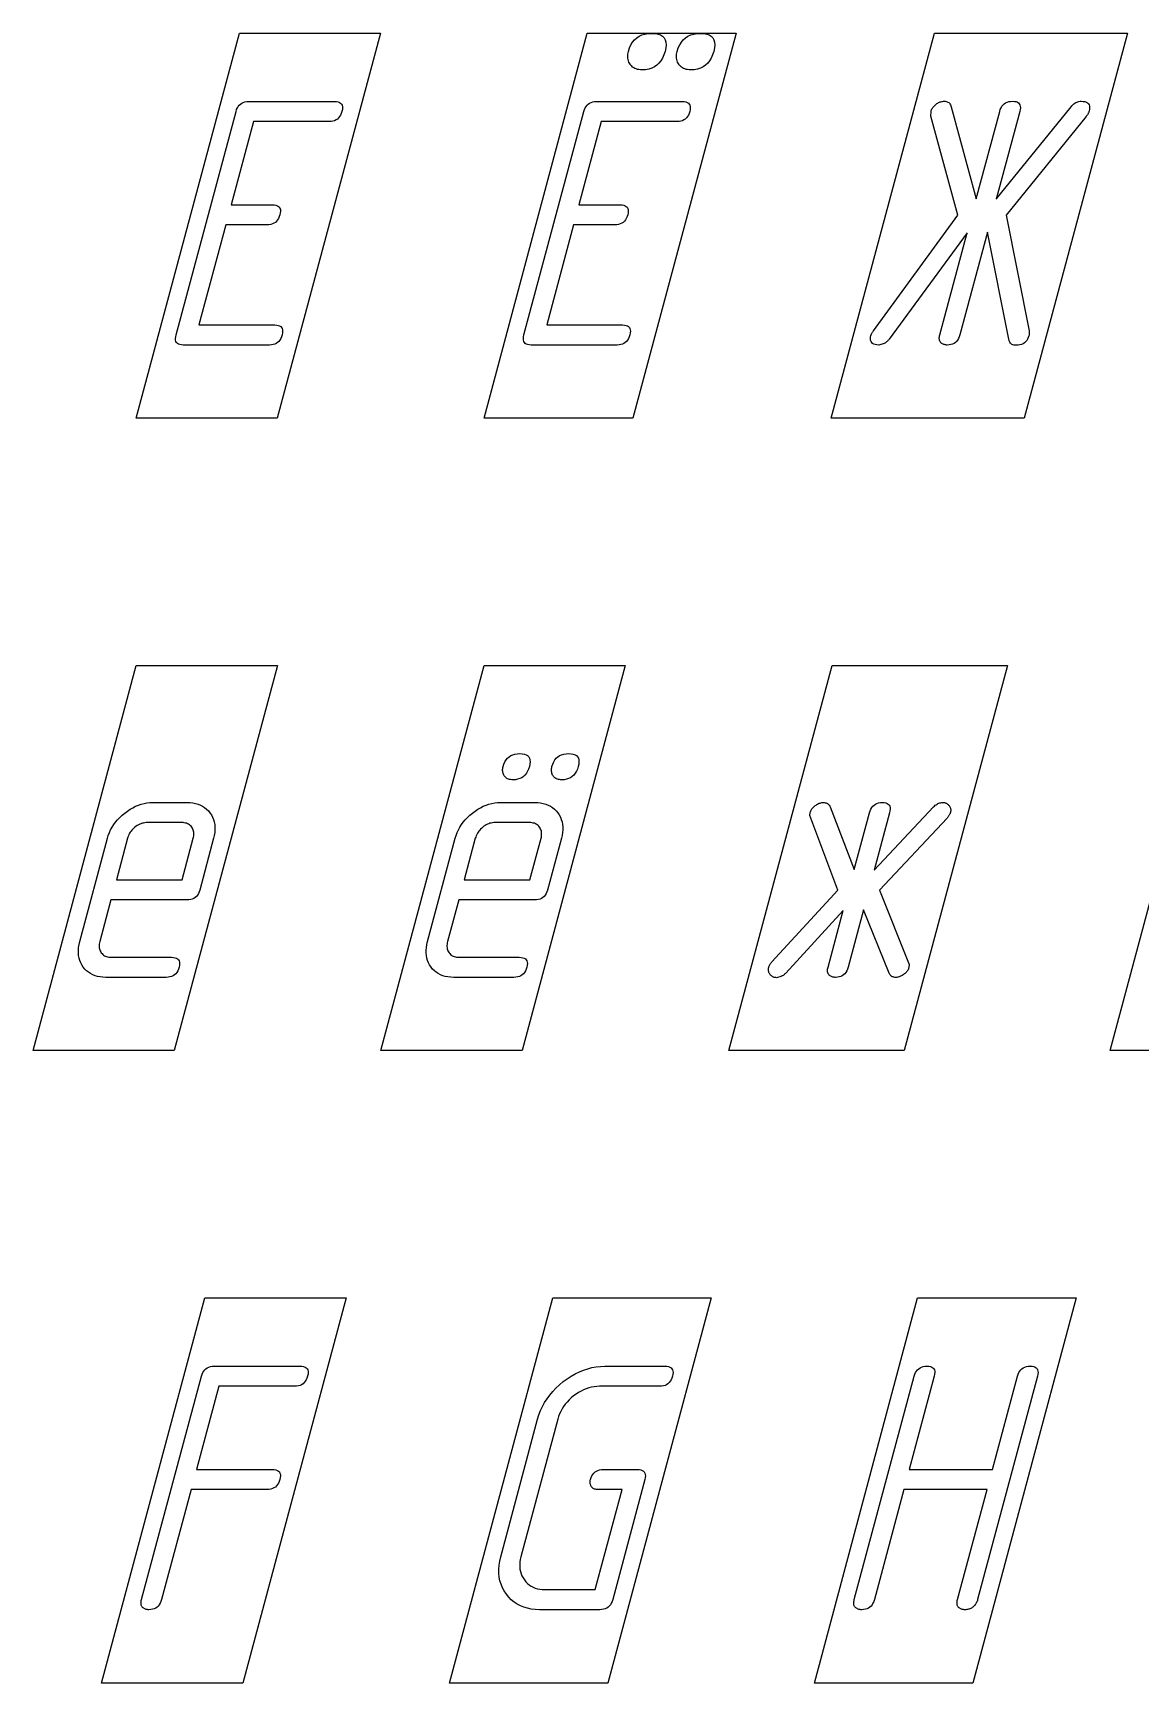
# Model space of a CAD drawing. Extents: x -1 to 349, y -110 to 9.
# Drawn here: x 49.03 to 80.66, y -38.2 to 8.91 of the extents above; entities that cross this region are included whole.
import ezdxf

# ---------------------------------------------------------------- set-up
doc = ezdxf.new("R2010")
doc.units = 0
for name, color, linetype in [('GOST_FRAME', 4, 'CONTINUOUS'), ('GOST_LAT_UP', 5, 'CONTINUOUS'), ('GOST_LOWER', 1, 'CONTINUOUS'), ('GOST_UPPER', 7, 'CONTINUOUS')]:
    doc.layers.add(name, color=color, linetype=linetype)

msp = doc.modelspace()

# ---------------------------------------------------------------- linework, layer by layer
at = {"layer": 'GOST_FRAME'}
for points in [[(54.9268, 8.9083), (58.9501, 8.9083), (56.0027, -2.0917), (51.9794, -2.0917)], [(64.8554, 8.9083), (69.1052, 8.9083), (66.1577, -2.0917), (61.908, -2.0917)], [(74.7674, 8.9083), (80.2773, 8.9083), (77.3299, -2.0917), (71.8199, -2.0917)], [(51.9783, -9.1448), (56.0099, -9.1448), (53.0625, -20.1448), (49.0309, -20.1448)], [(61.9069, -9.1448), (65.9385, -9.1448), (62.991, -20.1448), (58.9595, -20.1448)], [(71.8438, -9.1448), (76.8471, -9.1448), (73.8997, -20.1448), (68.8964, -20.1448)], [(82.7275, -9.1448), (86.5265, -9.1448), (83.5791, -20.1448), (79.7801, -20.1448)], [(53.9385, -27.198), (57.97, -27.198), (55.0226, -38.198), (50.991, -38.198)], [(63.867, -27.198), (68.3886, -27.198), (65.4412, -38.198), (60.9196, -38.198)], [(74.2857, -27.198), (78.8072, -27.198), (75.8598, -38.198), (71.3382, -38.198)]]:
    msp.add_lwpolyline(points, close=True, dxfattribs=at)
at = {"layer": 'GOST_LAT_UP'}
for points in [[(55.7115, -32.6761), (53.5437, -32.6761), (52.7025, -35.8156), (52.6849, -35.8708), (52.6631, -35.9203), (52.6373, -35.9639), (52.6074, -36.0017), (52.5735, -36.0336), (52.5354, -36.0598), (52.4932, -36.0801), (52.447, -36.0947), (52.3966, -36.1034), (52.3422, -36.1063), (52.3209, -36.1056), (52.3004, -36.1037), (52.2805, -36.1003), (52.2613, -36.0957), (52.2428, -36.0897), (52.225, -36.0824), (52.2079, -36.0738), (52.1915, -36.0638), (52.1757, -36.0525), (52.1607, -36.0399), (52.1471, -36.0257), (52.1359, -36.0096), (52.127, -35.9918), (52.1203, -35.9721), (52.1161, -35.9506), (52.1141, -35.9272), (52.1144, -35.9021), (52.1171, -35.8751), (52.1221, -35.8463), (52.1294, -35.8156), (53.8386, -29.4369), (53.8558, -29.3832), (53.8774, -29.3352), (53.9033, -29.2929), (53.9335, -29.2561), (53.968, -29.2251), (54.0068, -29.1997), (54.0499, -29.1799), (54.0973, -29.1658), (54.1489, -29.1573), (54.2049, -29.1545), (56.6551, -29.1545), (56.7096, -29.1573), (56.7567, -29.1658), (56.7965, -29.1799), (56.829, -29.1997), (56.8542, -29.2251), (56.872, -29.2561), (56.8826, -29.2929), (56.8857, -29.3352), (56.8816, -29.3832), (56.8701, -29.4369), (56.8524, -29.4921), (56.8305, -29.5415), (56.8042, -29.5851), (56.7738, -29.6229), (56.739, -29.6549), (56.7, -29.6811), (56.6568, -29.7014), (56.6093, -29.7159), (56.5575, -29.7247), (56.5015, -29.7276), (54.3338, -29.7276), (53.6973, -32.103), (55.865, -32.103), (55.9195, -32.1058), (55.9667, -32.1143), (56.0065, -32.1284), (56.039, -32.1482), (56.0642, -32.1736), (56.082, -32.2047), (56.0925, -32.2414), (56.0957, -32.2837), (56.0915, -32.3317), (56.0801, -32.3854), (56.0624, -32.4406), (56.0404, -32.49), (56.0142, -32.5336), (55.9837, -32.5714), (55.949, -32.6034), (55.91, -32.6296), (55.8668, -32.6499), (55.8193, -32.6645), (55.7675, -32.6732)], [(65.211, -36.1063), (63.4917, -36.1063), (63.3701, -36.1019), (63.2544, -36.0885), (63.1447, -36.0663), (63.041, -36.0352), (62.9432, -35.9952), (62.8513, -35.9463), (62.7654, -35.8886), (62.6855, -35.8219), (62.6115, -35.7464), (62.5435, -35.662), (62.4833, -35.5713), (62.4331, -35.4771), (62.3926, -35.3793), (62.362, -35.2779), (62.3412, -35.173), (62.3303, -35.0645), (62.3293, -34.9524), (62.338, -34.8367), (62.3566, -34.7175), (62.3851, -34.5947), (63.4378, -30.6661), (63.4755, -30.5418), (63.5211, -30.4213), (63.5746, -30.3046), (63.636, -30.1917), (63.7052, -30.0826), (63.7823, -29.9774), (63.8672, -29.876), (63.96, -29.7784), (64.0607, -29.6846), (64.1692, -29.5947), (64.2823, -29.511), (64.3966, -29.4362), (64.512, -29.3702), (64.6287, -29.313), (64.7467, -29.2645), (64.8658, -29.2249), (64.9861, -29.1941), (65.1077, -29.1721), (65.2305, -29.1589), (65.3544, -29.1545), (67.0737, -29.1545), (67.1282, -29.1573), (67.1753, -29.1658), (67.2151, -29.1799), (67.2476, -29.1997), (67.2728, -29.2251), (67.2906, -29.2561), (67.3012, -29.2929), (67.3043, -29.3352), (67.3002, -29.3832), (67.2887, -29.4369), (67.271, -29.4921), (67.2491, -29.5415), (67.2228, -29.5851), (67.1924, -29.6229), (67.1576, -29.6549), (67.1187, -29.6811), (67.0754, -29.7014), (67.0279, -29.7159), (66.9762, -29.7247), (66.9201, -29.7276), (65.2009, -29.7276), (65.1232, -29.7303), (65.0464, -29.7385), (64.9705, -29.7522), (64.8954, -29.7714), (64.8212, -29.7961), (64.7479, -29.8262), (64.6754, -29.8619), (64.6037, -29.903), (64.5329, -29.9496), (64.463, -30.0017), (64.3959, -30.0576), (64.3337, -30.1159), (64.2763, -30.1766), (64.2238, -30.2395), (64.1762, -30.3048), (64.1334, -30.3724), (64.0955, -30.4424), (64.0624, -30.5146), (64.0342, -30.5892), (64.0109, -30.6661), (62.9582, -34.5947), (62.9408, -34.6701), (62.9295, -34.7434), (62.9243, -34.8146), (62.9253, -34.8837), (62.9323, -34.9508), (62.9455, -35.0158), (62.9648, -35.0787), (62.9903, -35.1395), (63.0218, -35.1983), (63.0595, -35.255), (63.102, -35.3078), (63.1481, -35.3551), (63.1978, -35.3969), (63.251, -35.4331), (63.3078, -35.4637), (63.3681, -35.4887), (63.4321, -35.5082), (63.4996, -35.5221), (63.5706, -35.5304), (63.6453, -35.5332), (65.0821, -35.5332), (65.8477, -32.6761), (65.1583, -32.6761), (65.1325, -32.6752), (65.1083, -32.6726), (65.0856, -32.6682), (65.0644, -32.6621), (65.0448, -32.6543), (65.0267, -32.6447), (65.0102, -32.6333), (64.9952, -32.6203), (64.9818, -32.6054), (64.9699, -32.5889), (64.9597, -32.5711), (64.9512, -32.5528), (64.9444, -32.5339), (64.9393, -32.5145), (64.936, -32.4944), (64.9345, -32.4738), (64.9346, -32.4525), (64.9365, -32.4307), (64.9402, -32.4083), (64.9455, -32.3854), (64.9628, -32.3317), (64.9844, -32.2837), (65.0103, -32.2414), (65.0405, -32.2047), (65.0749, -32.1736), (65.1137, -32.1482), (65.1568, -32.1284), (65.2042, -32.1143), (65.2559, -32.1058), (65.3119, -32.103), (66.2837, -32.103), (66.3381, -32.1058), (66.3853, -32.1143), (66.4251, -32.1284), (66.4576, -32.1482), (66.4828, -32.1736), (66.5006, -32.2047), (66.5111, -32.2414), (66.5143, -32.2837), (66.5102, -32.3317), (66.4987, -32.3854), (65.5796, -35.8156), (65.5618, -35.8708), (65.5399, -35.9203), (65.5137, -35.9639), (65.4832, -36.0017), (65.4485, -36.0336), (65.4095, -36.0598), (65.3662, -36.0801), (65.3187, -36.0947), (65.267, -36.1034)], [(75.6379, -36.1063), (75.6166, -36.1056), (75.5961, -36.1037), (75.5762, -36.1003), (75.557, -36.0957), (75.5385, -36.0897), (75.5207, -36.0824), (75.5036, -36.0738), (75.4871, -36.0638), (75.4714, -36.0525), (75.4563, -36.0399), (75.4428, -36.0257), (75.4316, -36.0096), (75.4226, -35.9918), (75.416, -35.9721), (75.4117, -35.9506), (75.4098, -35.9272), (75.4101, -35.9021), (75.4128, -35.8751), (75.4178, -35.8463), (75.4251, -35.8156), (76.2663, -32.6761), (73.8909, -32.6761), (73.0497, -35.8156), (73.032, -35.8708), (73.0103, -35.9203), (72.9845, -35.9639), (72.9546, -36.0017), (72.9206, -36.0336), (72.8826, -36.0598), (72.8404, -36.0801), (72.7941, -36.0947), (72.7438, -36.1034), (72.6894, -36.1063), (72.6681, -36.1056), (72.6476, -36.1037), (72.6277, -36.1003), (72.6085, -36.0957), (72.59, -36.0897), (72.5722, -36.0824), (72.5551, -36.0738), (72.5386, -36.0638), (72.5229, -36.0525), (72.5078, -36.0399), (72.4943, -36.0257), (72.483, -36.0096), (72.4741, -35.9918), (72.4675, -35.9721), (72.4632, -35.9506), (72.4613, -35.9272), (72.4616, -35.9021), (72.4643, -35.8751), (72.4693, -35.8463), (72.4766, -35.8156), (74.1857, -29.4369), (74.203, -29.3832), (74.2246, -29.3352), (74.2505, -29.2929), (74.2807, -29.2561), (74.3152, -29.2251), (74.354, -29.1997), (74.397, -29.1799), (74.4444, -29.1658), (74.4961, -29.1573), (74.5521, -29.1545), (74.605, -29.1573), (74.6507, -29.1658), (74.6893, -29.1799), (74.7207, -29.1997), (74.745, -29.2251), (74.7621, -29.2561), (74.772, -29.2929), (74.7748, -29.3352), (74.7704, -29.3832), (74.7588, -29.4369), (74.0444, -32.103), (76.4199, -32.103), (77.1342, -29.4369), (77.1515, -29.3832), (77.1731, -29.3352), (77.199, -29.2929), (77.2292, -29.2561), (77.2637, -29.2251), (77.3025, -29.1997), (77.3455, -29.1799), (77.3929, -29.1658), (77.4446, -29.1573), (77.5006, -29.1545), (77.5535, -29.1573), (77.5992, -29.1658), (77.6378, -29.1799), (77.6692, -29.1997), (77.6935, -29.2251), (77.7106, -29.2561), (77.7205, -29.2929), (77.7233, -29.3352), (77.7189, -29.3832), (77.7073, -29.4369), (75.9982, -35.8156), (75.99, -35.8432), (75.9806, -35.8694), (75.97, -35.8944), (75.9581, -35.9179), (75.945, -35.9402), (75.9308, -35.9611), (75.9153, -35.9807), (75.8985, -35.999), (75.8806, -36.0159), (75.8614, -36.0316), (75.8413, -36.0458), (75.8208, -36.0585), (75.7997, -36.0697), (75.7781, -36.0794), (75.756, -36.0876), (75.7334, -36.0944), (75.7103, -36.0996), (75.6867, -36.1033), (75.6625, -36.1056)]]:
    msp.add_lwpolyline(points, close=True, dxfattribs=at)
at = {"layer": 'GOST_LOWER'}
for points in [[(62.7297, -12.4125), (62.6959, -12.4114), (62.6642, -12.408), (62.6346, -12.4023), (62.6069, -12.3943), (62.5813, -12.3841), (62.5577, -12.3715), (62.5361, -12.3567), (62.5165, -12.3396), (62.499, -12.3202), (62.4835, -12.2986), (62.4701, -12.2754), (62.459, -12.2515), (62.4501, -12.2268), (62.4435, -12.2014), (62.4392, -12.1752), (62.4372, -12.1482), (62.4374, -12.1205), (62.4399, -12.092), (62.4446, -12.0627), (62.4516, -12.0327), (62.4742, -11.9626), (62.5024, -11.8999), (62.5362, -11.8446), (62.5757, -11.7966), (62.6207, -11.756), (62.6714, -11.7228), (62.7277, -11.697), (62.7896, -11.6785), (62.8571, -11.6675), (62.9303, -11.6638), (62.9994, -11.6675), (63.0592, -11.6785), (63.1096, -11.697), (63.1506, -11.7228), (63.1823, -11.756), (63.2046, -11.7966), (63.2176, -11.8446), (63.2212, -11.8999), (63.2155, -11.9626), (63.2004, -12.0327), (63.1773, -12.1049), (63.149, -12.1695), (63.1153, -12.2264), (63.0762, -12.2758), (63.0318, -12.3176), (62.9821, -12.3518), (62.927, -12.3784), (62.8665, -12.3973), (62.8008, -12.4087)], [(64.1242, -12.4125), (64.0905, -12.4114), (64.0588, -12.408), (64.0291, -12.4023), (64.0014, -12.3943), (63.9758, -12.3841), (63.9522, -12.3715), (63.9306, -12.3567), (63.9111, -12.3396), (63.8935, -12.3202), (63.878, -12.2986), (63.8646, -12.2754), (63.8535, -12.2515), (63.8446, -12.2268), (63.8381, -12.2014), (63.8337, -12.1752), (63.8317, -12.1482), (63.8319, -12.1205), (63.8344, -12.092), (63.8391, -12.0627), (63.8461, -12.0327), (63.8687, -11.9626), (63.8969, -11.8999), (63.9307, -11.8446), (63.9702, -11.7966), (64.0152, -11.756), (64.0659, -11.7228), (64.1222, -11.697), (64.1841, -11.6785), (64.2517, -11.6675), (64.3248, -11.6638), (64.3939, -11.6675), (64.4537, -11.6785), (64.5041, -11.697), (64.5451, -11.7228), (64.5768, -11.756), (64.5991, -11.7966), (64.6121, -11.8446), (64.6157, -11.8999), (64.61, -11.9626), (64.5949, -12.0327), (64.5719, -12.1049), (64.5435, -12.1695), (64.5098, -12.2264), (64.4707, -12.2758), (64.4263, -12.3176), (64.3766, -12.3518), (64.3215, -12.3784), (64.2611, -12.3973), (64.1953, -12.4087)], [(52.8322, -18.0532), (51.113, -18.0532), (51.0287, -18.0502), (50.9488, -18.0414), (50.8733, -18.0266), (50.802, -18.006), (50.7351, -17.9794), (50.6725, -17.947), (50.6142, -17.9087), (50.5602, -17.8645), (50.5105, -17.8143), (50.4652, -17.7583), (50.4254, -17.698), (50.3921, -17.6349), (50.3656, -17.5691), (50.3456, -17.5005), (50.3323, -17.4292), (50.3256, -17.3551), (50.3255, -17.2784), (50.3321, -17.1988), (50.3453, -17.1166), (50.3651, -17.0316), (51.1551, -14.0831), (51.1805, -13.9996), (51.2112, -13.9186), (51.2472, -13.8401), (51.2884, -13.7641), (51.3351, -13.6906), (51.387, -13.6196), (51.4442, -13.5511), (51.5067, -13.485), (51.5746, -13.4215), (51.6478, -13.3605), (51.724, -13.3037), (51.8012, -13.2528), (51.8792, -13.208), (51.9582, -13.1691), (52.038, -13.1362), (52.1187, -13.1093), (52.2003, -13.0884), (52.2828, -13.0734), (52.3662, -13.0645), (52.4505, -13.0615), (53.4305, -13.0615), (53.5148, -13.0644), (53.5948, -13.0733), (53.6706, -13.088), (53.7422, -13.1086), (53.8095, -13.1352), (53.8725, -13.1676), (53.9314, -13.2059), (53.986, -13.2502), (54.0363, -13.3003), (54.0824, -13.3563), (54.1231, -13.4167), (54.157, -13.4797), (54.1842, -13.5456), (54.2047, -13.6141), (54.2185, -13.6854), (54.2256, -13.7595), (54.2259, -13.8363), (54.2196, -13.9158), (54.2065, -13.998), (54.1867, -14.0831), (53.7906, -15.5615), (53.7733, -15.6151), (53.7517, -15.6631), (53.7258, -15.7055), (53.6956, -15.7422), (53.6611, -15.7733), (53.6224, -15.7987), (53.5793, -15.8184), (53.5319, -15.8326), (53.4802, -15.841), (53.4242, -15.8439), (51.2564, -15.8439), (50.9382, -17.0316), (50.9294, -17.0691), (50.9235, -17.1055), (50.9206, -17.1406), (50.9205, -17.1744), (50.9234, -17.207), (50.9291, -17.2384), (50.9378, -17.2685), (50.9494, -17.2973), (50.9638, -17.325), (50.9812, -17.3513), (51.0011, -17.3758), (51.0228, -17.3977), (51.0465, -17.417), (51.0721, -17.4337), (51.0997, -17.4479), (51.1292, -17.4595), (51.1606, -17.4685), (51.194, -17.4749), (51.2293, -17.4788), (51.2665, -17.4801), (52.9858, -17.4801), (53.0403, -17.4829), (53.0874, -17.4914), (53.1272, -17.5055), (53.1597, -17.5252), (53.1849, -17.5507), (53.2027, -17.5817), (53.2132, -17.6184), (53.2164, -17.6608), (53.2123, -17.7088), (53.2008, -17.7625), (53.1831, -17.8177), (53.1611, -17.8671), (53.1349, -17.9107), (53.1045, -17.9485), (53.0697, -17.9805), (53.0307, -18.0066), (52.9875, -18.027), (52.94, -18.0415), (52.8882, -18.0502)], [(62.7608, -18.0532), (61.0415, -18.0532), (60.9573, -18.0502), (60.8774, -18.0414), (60.8018, -18.0266), (60.7306, -18.006), (60.6636, -17.9794), (60.601, -17.947), (60.5427, -17.9087), (60.4888, -17.8645), (60.4391, -17.8143), (60.3938, -17.7583), (60.3539, -17.698), (60.3207, -17.6349), (60.2941, -17.5691), (60.2742, -17.5005), (60.2608, -17.4292), (60.2541, -17.3551), (60.2541, -17.2784), (60.2606, -17.1988), (60.2738, -17.1166), (60.2937, -17.0316), (61.0837, -14.0831), (61.1091, -13.9996), (61.1397, -13.9186), (61.1757, -13.8401), (61.217, -13.7641), (61.2636, -13.6906), (61.3155, -13.6196), (61.3728, -13.5511), (61.4353, -13.485), (61.5032, -13.4215), (61.5763, -13.3605), (61.6526, -13.3037), (61.7298, -13.2528), (61.8078, -13.208), (61.8868, -13.1691), (61.9666, -13.1362), (62.0473, -13.1093), (62.1289, -13.0884), (62.2114, -13.0734), (62.2948, -13.0645), (62.379, -13.0615), (63.3591, -13.0615), (63.4434, -13.0644), (63.5234, -13.0733), (63.5992, -13.088), (63.6707, -13.1086), (63.738, -13.1352), (63.8011, -13.1676), (63.8599, -13.2059), (63.9145, -13.2502), (63.9649, -13.3003), (64.011, -13.3563), (64.0516, -13.4167), (64.0856, -13.4797), (64.1128, -13.5456), (64.1333, -13.6141), (64.1471, -13.6854), (64.1541, -13.7595), (64.1545, -13.8363), (64.1481, -13.9158), (64.1351, -13.998), (64.1153, -14.0831), (63.7191, -15.5615), (63.7019, -15.6151), (63.6803, -15.6631), (63.6544, -15.7055), (63.6242, -15.7422), (63.5897, -15.7733), (63.5509, -15.7987), (63.5078, -15.8184), (63.4605, -15.8326), (63.4088, -15.841), (63.3528, -15.8439), (61.185, -15.8439), (60.8668, -17.0316), (60.858, -17.0691), (60.8521, -17.1055), (60.8491, -17.1406), (60.8491, -17.1744), (60.8519, -17.207), (60.8577, -17.2384), (60.8664, -17.2685), (60.8779, -17.2973), (60.8924, -17.325), (60.9098, -17.3513), (60.9296, -17.3758), (60.9514, -17.3977), (60.9751, -17.417), (61.0007, -17.4337), (61.0283, -17.4479), (61.0577, -17.4595), (61.0892, -17.4685), (61.1225, -17.4749), (61.1578, -17.4788), (61.1951, -17.4801), (62.9144, -17.4801), (62.9688, -17.4829), (63.016, -17.4914), (63.0558, -17.5055), (63.0883, -17.5252), (63.1135, -17.5507), (63.1313, -17.5817), (63.1418, -17.6184), (63.145, -17.6608), (63.1409, -17.7088), (63.1294, -17.7625), (63.1117, -17.8177), (63.0897, -17.8671), (63.0635, -17.9107), (63.033, -17.9485), (62.9983, -17.9805), (62.9593, -18.0066), (62.9161, -18.027), (62.8686, -18.0415), (62.8168, -18.0502)], [(73.6611, -18.0532), (73.6338, -18.0519), (73.6083, -18.0482), (73.5846, -18.0419), (73.5628, -18.0332), (73.5428, -18.022), (73.5246, -18.0083), (73.5083, -17.9921), (73.4938, -17.9734), (73.4811, -17.9522), (73.4703, -17.9286), (72.7406, -16.1262), (72.3021, -17.7625), (72.2845, -17.8177), (72.2628, -17.8671), (72.237, -17.9107), (72.2071, -17.9485), (72.1731, -17.9805), (72.1351, -18.0066), (72.0929, -18.027), (72.0466, -18.0415), (71.9963, -18.0502), (71.9419, -18.0532), (71.9206, -18.0525), (71.9, -18.0505), (71.8802, -18.0472), (71.861, -18.0425), (71.8425, -18.0365), (71.8247, -18.0292), (71.8076, -18.0206), (71.7911, -18.0106), (71.7754, -17.9993), (71.7603, -17.9867), (71.7468, -17.9725), (71.7355, -17.9565), (71.7266, -17.9386), (71.72, -17.9189), (71.7157, -17.8974), (71.7138, -17.8741), (71.7141, -17.8489), (71.7168, -17.8219), (71.7218, -17.7931), (71.7291, -17.7625), (72.163, -16.1429), (70.5218, -17.9286), (70.5096, -17.9415), (70.497, -17.9538), (70.484, -17.9654), (70.4704, -17.9764), (70.4563, -17.9867), (70.4418, -17.9963), (70.4268, -18.0053), (70.4113, -18.0136), (70.3953, -18.0213), (70.3788, -18.0282), (70.2536, -18.0615), (70.2324, -18.0605), (70.2119, -18.0578), (70.1921, -18.0532), (70.1731, -18.0468), (70.1548, -18.0386), (70.1373, -18.0286), (70.1205, -18.0167), (70.1045, -18.003), (70.0892, -17.9875), (70.0746, -17.9701), (70.0614, -17.9516), (70.0503, -17.9326), (70.0412, -17.913), (70.0341, -17.893), (70.0291, -17.8725), (70.0261, -17.8515), (70.0252, -17.83), (70.0263, -17.808), (70.0295, -17.7855), (70.0347, -17.7625), (70.0384, -17.7504), (70.0434, -17.7375), (70.0495, -17.7238), (70.0569, -17.7093), (70.0655, -17.6939), (70.0753, -17.6777), (70.0864, -17.6607), (70.0986, -17.6429), (70.1121, -17.6242), (70.1268, -17.6047), (72.0115, -15.5615), (71.2047, -13.4269), (71.2187, -13.3439), (71.2253, -13.3225), (71.2337, -13.3015), (71.2437, -13.2809), (71.2555, -13.2608), (71.269, -13.2411), (71.2843, -13.2218), (71.3012, -13.2029), (71.3199, -13.1844), (71.3402, -13.1663), (71.3623, -13.1487), (71.3853, -13.1321), (71.4083, -13.1173), (71.4313, -13.1042), (71.4544, -13.0929), (71.4774, -13.0833), (71.5006, -13.0754), (71.5237, -13.0693), (71.5469, -13.065), (71.5701, -13.0623), (71.5933, -13.0615), (71.6207, -13.0627), (71.6465, -13.0664), (71.6706, -13.0727), (71.693, -13.0814), (71.7137, -13.0926), (71.7328, -13.1063), (71.7502, -13.1225), (71.766, -13.1412), (71.7801, -13.1624), (71.7925, -13.186), (72.4768, -14.9718), (72.9108, -13.3522), (72.9285, -13.2969), (72.9505, -13.2475), (72.9767, -13.2039), (73.0072, -13.1661), (73.0419, -13.1341), (73.0809, -13.108), (73.1241, -13.0876), (73.1716, -13.0731), (73.2234, -13.0644), (73.2794, -13.0615), (73.3323, -13.0644), (73.3779, -13.0731), (73.4164, -13.0876), (73.4476, -13.108), (73.4717, -13.1341), (73.4885, -13.1661), (73.4982, -13.2039), (73.5006, -13.2475), (73.4959, -13.2969), (73.4839, -13.3522), (73.0455, -14.9884), (74.741, -13.186), (74.7646, -13.1624), (74.7889, -13.1412), (74.8139, -13.1225), (74.8395, -13.1063), (74.8657, -13.0926), (74.8926, -13.0814), (74.9202, -13.0727), (74.9485, -13.0664), (74.9774, -13.0627), (75.007, -13.0615), (75.0282, -13.0623), (75.0485, -13.065), (75.0681, -13.0693), (75.0869, -13.0754), (75.1049, -13.0833), (75.1221, -13.0929), (75.1385, -13.1042), (75.1541, -13.1173), (75.1689, -13.1321), (75.1829, -13.1487), (75.1956, -13.1663), (75.2062, -13.1844), (75.215, -13.2029), (75.2218, -13.2218), (75.2267, -13.2411), (75.2296, -13.2608), (75.2306, -13.2809), (75.2297, -13.3015), (75.2268, -13.3225), (75.222, -13.3439), (75.2178, -13.3575), (75.2125, -13.3718), (75.206, -13.3867), (75.1983, -13.4023), (75.1895, -13.4186), (75.1795, -13.4355), (75.1683, -13.4532), (75.1559, -13.4714), (75.1424, -13.4904), (75.1276, -13.51), (73.1992, -15.5615), (74.0414, -17.6877), (74.0358, -17.7708), (74.0292, -17.7922), (74.0208, -17.8131), (74.0107, -17.8337), (73.9989, -17.8538), (73.9854, -17.8735), (73.9702, -17.8929), (73.9533, -17.9118), (73.9346, -17.9302), (73.9142, -17.9483), (73.8921, -17.9659), (73.8692, -17.9825), (73.8462, -17.9973), (73.8232, -18.0104), (73.8001, -18.0218), (73.777, -18.0314), (73.7539, -18.0392), (73.7308, -18.0453), (73.7076, -18.0497), (73.6844, -18.0523)], [(53.6053, -14.0831), (53.6141, -14.0455), (53.62, -14.0091), (53.6229, -13.974), (53.623, -13.9402), (53.6201, -13.9076), (53.6144, -13.8762), (53.6057, -13.8461), (53.5941, -13.8173), (53.5797, -13.7897), (53.5623, -13.7633), (53.5424, -13.7388), (53.5207, -13.7169), (53.497, -13.6976), (53.4714, -13.6809), (53.4438, -13.6667), (53.4143, -13.6551), (53.3829, -13.6461), (53.3495, -13.6397), (53.3142, -13.6358), (53.277, -13.6346), (52.2969, -13.6346), (52.259, -13.6358), (52.2216, -13.6397), (52.1848, -13.6461), (52.1485, -13.6551), (52.1128, -13.6667), (52.0777, -13.6809), (52.0431, -13.6976), (52.0091, -13.7169), (51.9756, -13.7388), (51.9427, -13.7633), (51.9111, -13.7897), (51.8818, -13.8173), (51.8548, -13.8461), (51.83, -13.8762), (51.8074, -13.9076), (51.7871, -13.9402), (51.769, -13.974), (51.7532, -14.0091), (51.7396, -14.0455), (51.7282, -14.0831), (51.41, -15.2708), (53.2871, -15.2708)], [(63.5339, -14.0831), (63.5427, -14.0455), (63.5485, -14.0091), (63.5515, -13.974), (63.5516, -13.9402), (63.5487, -13.9076), (63.543, -13.8762), (63.5343, -13.8461), (63.5227, -13.8173), (63.5082, -13.7897), (63.4908, -13.7633), (63.471, -13.7388), (63.4493, -13.7169), (63.4256, -13.6976), (63.3999, -13.6809), (63.3724, -13.6667), (63.3429, -13.6551), (63.3115, -13.6461), (63.2781, -13.6397), (63.2428, -13.6358), (63.2056, -13.6346), (62.2255, -13.6346), (62.1876, -13.6358), (62.1502, -13.6397), (62.1134, -13.6461), (62.0771, -13.6551), (62.0414, -13.6667), (62.0063, -13.6809), (61.9717, -13.6976), (61.9376, -13.7169), (61.9042, -13.7388), (61.8712, -13.7633), (61.8397, -13.7897), (61.8104, -13.8173), (61.7834, -13.8461), (61.7586, -13.8762), (61.736, -13.9076), (61.7157, -13.9402), (61.6976, -13.974), (61.6818, -14.0091), (61.6682, -14.0455), (61.6568, -14.0831), (61.3386, -15.2708), (63.2156, -15.2708)]]:
    msp.add_lwpolyline(points, close=True, dxfattribs=at)
at = {"layer": 'GOST_UPPER'}
for points in [[(66.4186, 7.8556), (66.3716, 7.8572), (66.3275, 7.8619), (66.2861, 7.8698), (66.2476, 7.881), (66.2119, 7.8952), (66.1791, 7.9127), (66.149, 7.9333), (66.1217, 7.9571), (66.0973, 7.9841), (66.0757, 8.0142), (66.0571, 8.0465), (66.0416, 8.0798), (66.0293, 8.1142), (66.0201, 8.1497), (66.0141, 8.1862), (66.0112, 8.2237), (66.0115, 8.2623), (66.015, 8.302), (66.0216, 8.3427), (66.0313, 8.3845), (66.0628, 8.4821), (66.1021, 8.5695), (66.1492, 8.6466), (66.2041, 8.7134), (66.2668, 8.7699), (66.3374, 8.8161), (66.4158, 8.8521), (66.502, 8.8778), (66.5961, 8.8932), (66.698, 8.8983), (66.7942, 8.8932), (66.8774, 8.8778), (66.9476, 8.8521), (67.0048, 8.8161), (67.0489, 8.7699), (67.08, 8.7134), (67.0981, 8.6466), (67.1031, 8.5695), (67.0951, 8.4821), (67.0741, 8.3845), (67.042, 8.284), (67.0025, 8.1941), (66.9556, 8.1147), (66.9012, 8.046), (66.8394, 7.9878), (66.7701, 7.9402), (66.6934, 7.9032), (66.6092, 7.8767), (66.5176, 7.8609)], [(67.8093, 7.8556), (67.7623, 7.8572), (67.7182, 7.8619), (67.6768, 7.8698), (67.6383, 7.881), (67.6026, 7.8952), (67.5698, 7.9127), (67.5397, 7.9333), (67.5124, 7.9571), (67.488, 7.9841), (67.4664, 8.0142), (67.4478, 8.0465), (67.4323, 8.0798), (67.42, 8.1142), (67.4108, 8.1497), (67.4048, 8.1862), (67.4019, 8.2237), (67.4022, 8.2623), (67.4057, 8.302), (67.4123, 8.3427), (67.422, 8.3845), (67.4535, 8.4821), (67.4928, 8.5695), (67.5399, 8.6466), (67.5948, 8.7134), (67.6575, 8.7699), (67.7281, 8.8161), (67.8065, 8.8521), (67.8927, 8.8778), (67.9868, 8.8932), (68.0887, 8.8983), (68.1849, 8.8932), (68.2681, 8.8778), (68.3383, 8.8521), (68.3955, 8.8161), (68.4396, 8.7699), (68.4707, 8.7134), (68.4888, 8.6466), (68.4938, 8.5695), (68.4858, 8.4821), (68.4648, 8.3845), (68.4327, 8.284), (68.3932, 8.1941), (68.3463, 8.1147), (68.2919, 8.046), (68.2301, 7.9878), (68.1608, 7.9402), (68.0841, 7.9032), (67.9999, 7.8767), (67.9083, 7.8609)], [(55.7807, 0), (53.3223, 0), (53.2694, 0.0029), (53.2237, 0.0116), (53.1852, 0.0262), (53.154, 0.0465), (53.1299, 0.0727), (53.1131, 0.1047), (53.1034, 0.1424), (53.101, 0.186), (53.1058, 0.2355), (53.1178, 0.2907), (54.8269, 6.6694), (54.8441, 6.7231), (54.8655, 6.7711), (54.8909, 6.8135), (54.9205, 6.8502), (54.9543, 6.8812), (54.9922, 6.9066), (55.0342, 6.9264), (55.0803, 6.9405), (55.1306, 6.949), (55.185, 6.9518), (57.6435, 6.9518), (57.6964, 6.949), (57.7421, 6.9405), (57.7807, 6.9264), (57.8121, 6.9066), (57.8363, 6.8812), (57.8534, 6.8502), (57.8634, 6.8135), (57.8661, 6.7711), (57.8617, 6.7231), (57.8502, 6.6694), (57.8326, 6.6142), (57.8109, 6.5648), (57.7851, 6.5212), (57.7552, 6.4834), (57.7212, 6.4514), (57.6831, 6.4252), (57.6409, 6.4049), (57.5947, 6.3904), (57.5443, 6.3816), (57.4899, 6.3787), (55.3221, 6.3787), (54.6856, 4.0033), (55.865, 4.0033), (55.9195, 4.0005), (55.9667, 3.992), (56.0065, 3.9779), (56.039, 3.9581), (56.0642, 3.9327), (56.082, 3.9017), (56.0925, 3.865), (56.0957, 3.8226), (56.0915, 3.7746), (56.0801, 3.7209), (56.0624, 3.6657), (56.0404, 3.6163), (56.0142, 3.5727), (55.9837, 3.5349), (55.949, 3.5029), (55.91, 3.4767), (55.8668, 3.4564), (55.8193, 3.4419), (55.7675, 3.4331), (55.7115, 3.4302), (54.5321, 3.4302), (53.7665, 0.5731), (55.9343, 0.5731), (55.9872, 0.5703), (56.0329, 0.5618), (56.0715, 0.5477), (56.1029, 0.5279), (56.1272, 0.5025), (56.1443, 0.4714), (56.1542, 0.4347), (56.157, 0.3924), (56.1526, 0.3444), (56.141, 0.2907), (56.1234, 0.2355), (56.1017, 0.186), (56.0759, 0.1424), (56.046, 0.1047), (56.012, 0.0727), (55.9739, 0.0465), (55.9318, 0.0262), (55.8855, 0.0116), (55.8352, 0.0029)], [(65.7093, 0), (63.2508, 0), (63.198, 0.0029), (63.1523, 0.0116), (63.1138, 0.0262), (63.0826, 0.0465), (63.0585, 0.0727), (63.0417, 0.1047), (63.032, 0.1424), (63.0296, 0.186), (63.0344, 0.2355), (63.0463, 0.2907), (64.7555, 6.6694), (64.7727, 6.7231), (64.794, 6.7711), (64.8195, 6.8135), (64.8491, 6.8502), (64.8829, 6.8812), (64.9207, 6.9066), (64.9627, 6.9264), (65.0089, 6.9405), (65.0592, 6.949), (65.1136, 6.9518), (67.572, 6.9518), (67.6249, 6.949), (67.6707, 6.9405), (67.7092, 6.9264), (67.7407, 6.9066), (67.7649, 6.8812), (67.782, 6.8502), (67.7919, 6.8135), (67.7947, 6.7711), (67.7903, 6.7231), (67.7788, 6.6694), (67.7611, 6.6142), (67.7394, 6.5648), (67.7136, 6.5212), (67.6837, 6.4834), (67.6497, 6.4514), (67.6117, 6.4252), (67.5695, 6.4049), (67.5233, 6.3904), (67.4729, 6.3816), (67.4185, 6.3787), (65.2507, 6.3787), (64.6142, 4.0033), (65.7936, 4.0033), (65.8481, 4.0005), (65.8952, 3.992), (65.9351, 3.9779), (65.9676, 3.9581), (65.9927, 3.9327), (66.0106, 3.9017), (66.0211, 3.865), (66.0243, 3.8226), (66.0201, 3.7746), (66.0086, 3.7209), (65.9909, 3.6657), (65.969, 3.6163), (65.9428, 3.5727), (65.9123, 3.5349), (65.8776, 3.5029), (65.8386, 3.4767), (65.7953, 3.4564), (65.7478, 3.4419), (65.6961, 3.4331), (65.6401, 3.4302), (64.4607, 3.4302), (63.6951, 0.5731), (65.8629, 0.5731), (65.9158, 0.5703), (65.9615, 0.5618), (66.0001, 0.5477), (66.0315, 0.5279), (66.0557, 0.5025), (66.0728, 0.4714), (66.0828, 0.4347), (66.0855, 0.3924), (66.0811, 0.3444), (66.0696, 0.2907), (66.052, 0.2355), (66.0302, 0.186), (66.0044, 0.1424), (65.9746, 0.1047), (65.9406, 0.0727), (65.9025, 0.0465), (65.8603, 0.0262), (65.8141, 0.0116), (65.7637, 0.0029)], [(77.0974, -0.0083), (77.0624, -0.0066), (77.0305, -0.0013), (77.0017, 0.0074), (76.976, 0.0196), (76.9534, 0.0353), (76.9339, 0.0545), (76.9174, 0.0772), (76.9041, 0.1033), (76.8939, 0.133), (76.8867, 0.1661), (76.2771, 3.2226), (75.4915, 0.2907), (75.4739, 0.2355), (75.4522, 0.186), (75.4264, 0.1424), (75.3965, 0.1047), (75.3625, 0.0727), (75.3244, 0.0465), (75.2823, 0.0262), (75.236, 0.0116), (75.1857, 0.0029), (75.1312, 0), (75.11, 0.0007), (75.0894, 0.0027), (75.0695, 0.006), (75.0504, 0.0106), (75.0319, 0.0166), (75.0141, 0.0239), (74.9969, 0.0326), (74.9805, 0.0425), (74.9648, 0.0538), (74.9497, 0.0664), (74.9361, 0.0806), (74.9249, 0.0967), (74.916, 0.1145), (74.9094, 0.1342), (74.9051, 0.1557), (74.9031, 0.1791), (74.9035, 0.2042), (74.9061, 0.2312), (74.9111, 0.26), (74.9184, 0.2907), (75.6996, 3.206), (73.4731, 0.1661), (73.4625, 0.1529), (73.4511, 0.1399), (73.4389, 0.127), (73.426, 0.1143), (73.4122, 0.1017), (73.3977, 0.0894), (73.3824, 0.0772), (73.3663, 0.0651), (73.3494, 0.0532), (73.3317, 0.0415), (73.1794, 0), (73.1233, 0.0027), (73.0747, 0.011), (73.0335, 0.0247), (72.9998, 0.0439), (72.9735, 0.0685), (72.9547, 0.0987), (72.9433, 0.1343), (72.9394, 0.1754), (72.9429, 0.222), (72.9538, 0.2741), (72.9573, 0.2859), (72.9616, 0.298), (72.9666, 0.3105), (72.9723, 0.3233), (72.9788, 0.3364), (72.9861, 0.3498), (72.9941, 0.3636), (73.0029, 0.3777), (73.0124, 0.3922), (73.0227, 0.407), (75.4344, 3.7043), (74.6651, 6.5365), (74.6675, 6.6694), (74.6749, 6.6939), (74.684, 6.7176), (74.6947, 6.7404), (74.707, 6.7625), (74.7209, 6.7836), (74.7364, 6.804), (74.7535, 6.8235), (74.7722, 6.8422), (74.7925, 6.86), (74.8145, 6.8771), (74.8372, 6.8929), (74.86, 6.907), (74.8829, 6.9194), (74.9058, 6.9302), (74.9288, 6.9394), (74.9518, 6.9468), (74.9748, 6.9527), (74.998, 6.9568), (75.0211, 6.9593), (75.0444, 6.9601), (75.0748, 6.9586), (75.1028, 6.9538), (75.1285, 6.9459), (75.1519, 6.9349), (75.1729, 6.9207), (75.1916, 6.9033), (75.2079, 6.8828), (75.222, 6.8591), (75.2336, 6.8323), (75.2429, 6.8023), (75.96, 4.1777), (76.6276, 6.6694), (76.6453, 6.7247), (76.6673, 6.7741), (76.6935, 6.8177), (76.724, 6.8555), (76.7587, 6.8875), (76.7977, 6.9136), (76.8409, 6.934), (76.8884, 6.9485), (76.9402, 6.9572), (76.9962, 6.9601), (77.0491, 6.9572), (77.0947, 6.9485), (77.1332, 6.934), (77.1645, 6.9136), (77.1885, 6.8875), (77.2054, 6.8555), (77.215, 6.8177), (77.2174, 6.7741), (77.2127, 6.7247), (77.2007, 6.6694), (76.5286, 4.1611), (78.6649, 6.8023), (78.6903, 6.8323), (78.7166, 6.8591), (78.7437, 6.8828), (78.7717, 6.9033), (78.8004, 6.9207), (78.83, 6.9349), (78.8603, 6.9459), (78.8915, 6.9538), (78.9235, 6.9586), (78.9563, 6.9601), (79.0124, 6.9573), (79.0609, 6.9488), (79.102, 6.9347), (79.1356, 6.915), (79.1617, 6.8895), (79.1802, 6.8585), (79.1913, 6.8218), (79.1949, 6.7794), (79.191, 6.7314), (79.1797, 6.6777), (79.1752, 6.6628), (79.17, 6.6478), (79.1639, 6.6329), (79.157, 6.6179), (79.1492, 6.603), (79.1407, 6.588), (79.1313, 6.5731), (79.121, 6.5581), (79.11, 6.5432), (79.0981, 6.5282), (76.8132, 3.7043), (77.4662, 0.407), (77.4685, 0.3921), (77.4702, 0.3774), (77.4713, 0.3629), (77.4718, 0.3485), (77.4716, 0.3343), (77.4709, 0.3203), (77.4695, 0.3064), (77.4675, 0.2927), (77.4648, 0.2792), (77.4616, 0.2658), (77.4447, 0.2137), (77.4235, 0.1671), (77.398, 0.126), (77.3681, 0.0904), (77.3338, 0.0602), (77.2952, 0.0355), (77.2523, 0.0164), (77.205, 0.0027), (77.1534, -0.0056)]]:
    msp.add_lwpolyline(points, close=True, dxfattribs=at)

doc.saveas('drawing.dxf')
